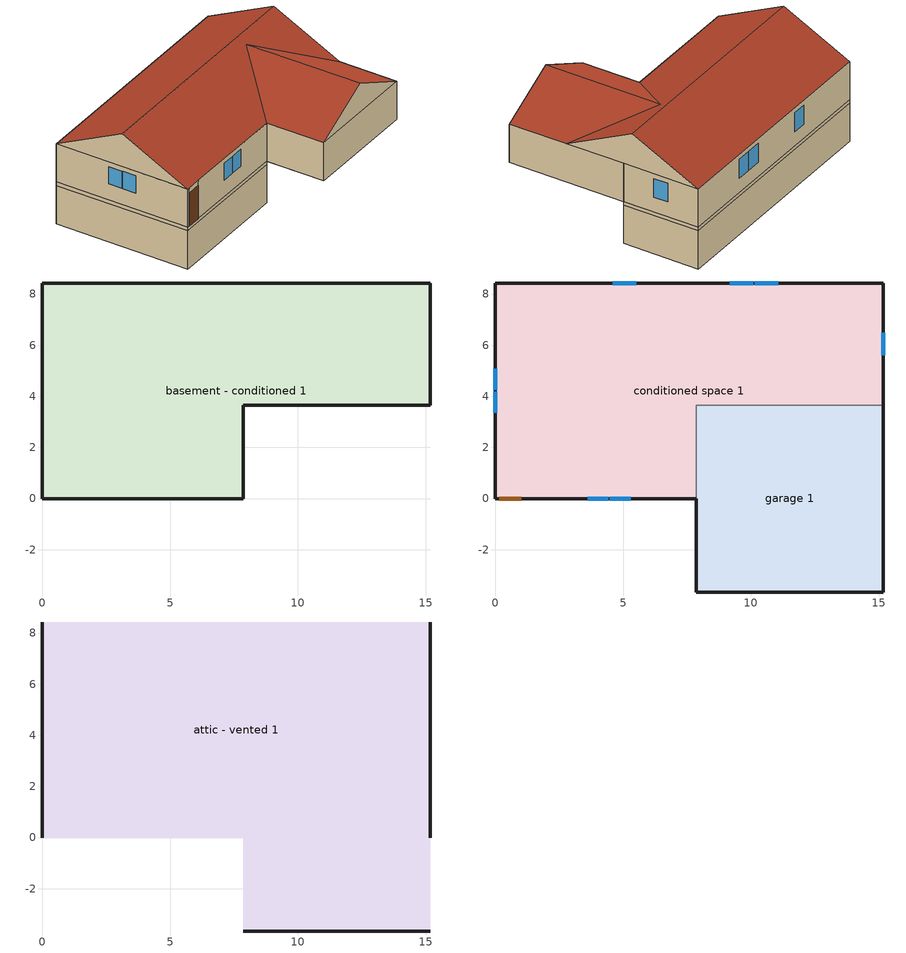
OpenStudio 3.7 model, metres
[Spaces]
basement - conditioned 1
 floor foundation: 0,0 0,8.43 15.18,8.43 15.18,3.66 7.86,3.66 7.86,0 z-2.44
 wall outside: 15.18,3.66 15.18,8.43 0,8.43 0,0 7.86,0 z0:0.23
 wall foundation: 0,8.43 0,0 7.86,0 7.86,3.66 15.18,3.66 15.18,8.43 0,8.43 z-2.44:0
 wall adiabatic: 7.86,0 7.86,3.66 15.18,3.66 z0:0.23
garage 1
 floor foundation: 7.86,-3.66 7.86,3.66 15.18,3.66 15.18,-3.66 z0.23
 wall outside: 7.86,0 7.86,-3.66 15.18,-3.66 15.18,3.66 z0.23:2.67
 wall to conditioned space 1: 15.18,3.66 7.86,3.66 7.86,0 z0.23:2.67
conditioned space 1
 floor to basement - conditioned 1: 15.18,8.43 15.18,3.66 7.86,3.66 7.86,0 0,0 0,8.43 z0.23
 wall outside: 15.18,3.66 15.18,8.43 0,8.43 0,0 0.13,0 1.05,0 7.86,0 z0.23:2.67
 window: 11.06,8.43 10.15,8.43 / 10.09,8.43 9.18,8.43 / 5.52,8.43 4.6,8.43 z1.15:2.37; 15.18,5.6 15.18,6.49 z1.19:2.37; 3.62,0 4.42,0 / 4.49,0 5.29,0 z1.3:2.37; 0,5.08 0,4.25 / 0,4.19 0,3.35 z1.26:2.37
 door: 0.15,0 1.02,0 z0.23:2.37
attic - vented 1
 floor to garage 1: 15.18,3.66 15.18,0 7.86,0 7.86,3.66 z2.67; 7.86,-3.66 7.86,0 15.18,0 15.18,-3.66 z2.67
 floor to conditioned space 1: 15.18,8.43 15.18,3.66 7.86,3.66 7.86,0 0,0 0,8.43 z2.67
 wall outside: 15.18,4.22,4.78 15.18,0,2.67 15.18,8.43,2.67; 0,4.22,4.78 0,8.43,2.67 0,0,2.67; 7.86,-3.66,2.67 15.18,-3.66,2.67 11.52,-3.66,4.5
 roof outside: 0,4.22,4.78 15.18,4.22,4.78 15.18,8.43,2.67 0,8.43,2.67; 15.18,0,2.67 11.52,3.66,4.5 11.52,-3.66,4.5 15.18,-3.66,2.67; 7.86,0,2.67 7.86,-3.66,2.67 11.52,-3.66,4.5 11.52,3.66,4.5; 0,4.22,4.78 0,0,2.67 7.86,0,2.67 11.52,3.66,4.5 15.18,0,2.67 15.18,4.22,4.78
[ThermalZone] Use Ideal Air Loads=No
conditioned space; garage; attic - vented; basement - conditioned
[Sizing:Zone] Zone Cooling Design Supply Air Temperature Input Method=SupplyAirTemperature; Zone Cooling Design Supply Air Temperature {C}=14; Zone Cooling Design Supply Air Temperature Difference {deltaC}=11.11; Zone Heating Design Supply Air Temperature Input Method=SupplyAirTemperature; Zone Heating Design Supply Air Temperature {C}=40; Zone Heating Design Supply Air Temperature Difference {deltaC}=11.11; Zone Cooling Design Supply Air Humidity Ratio {kg-H2O/kg-air}=0.0085; Zone Heating Design Supply Air Humidity Ratio {kg-H2O/kg-air}=0.008; Cooling Design Air Flow Method=DesignDay; Heating Design Air Flow Method=DesignDay; Account for Dedicated Outdoor Air System=No; Dedicated Outdoor Air System Control Strategy=NeutralSupplyAir; Dedicated Outdoor Air Low Setpoint Temperature for Design {C}=autosize; Dedicated Outdoor Air High Setpoint Temperature for Design {C}=autosize; Zone Load Sizing Method=Sensible Load Only No Latent Load; Zone Latent Cooling Design Supply Air Humidity Ratio Input Method=HumidityRatioDifference; Zone Cooling Design Supply Air Humidity Ratio Difference {kgWater/kgDryAir}=0.005; Zone Latent Heating Design Supply Air Humidity Ratio Input Method=HumidityRatioDifference; Zone Humidification Design Supply Air Humidity Ratio Difference {kgWater/kgDryAir}=0.005
conditioned space; garage; attic - vented; basement - conditioned
[Space]
Name | Space Type | Thermal Zone
garage 1 | Space Type 1 | garage
conditioned space 1 | Space Type 2 | conditioned space
attic - vented 1 | Space Type 3 | attic - vented
basement - conditioned 1 | Space Type 4 | basement - conditioned
[SpaceType]
Name | Standards Space Type
Space Type 1 | garage
Space Type 2 | conditioned space
Space Type 3 | attic - vented
Space Type 4 | basement - conditioned
